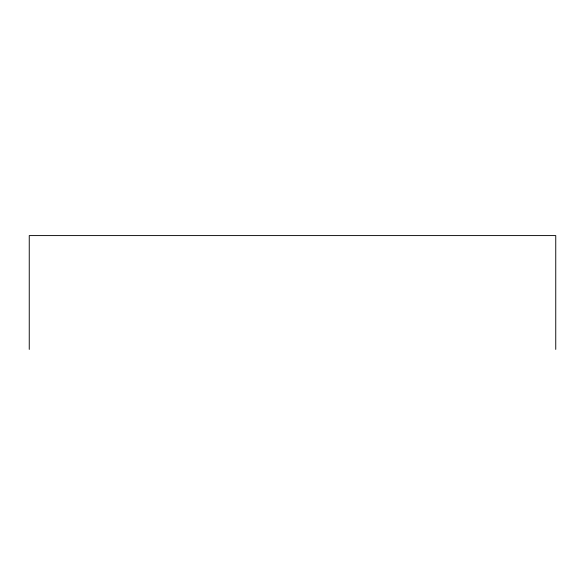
<?xml version="1.0" encoding="UTF-8"?>
<svg xmlns="http://www.w3.org/2000/svg" width="585" height="585" viewBox="0 0 585 585"><rect width="100%" height="100%" fill="white"/><g stroke="black" fill="none" stroke-linecap="round" stroke-linejoin="round"><path stroke-width="0.88" d="M555.75 349.413L555.75 235.587L29.25 235.587L29.25 349.413"/></g></svg>
